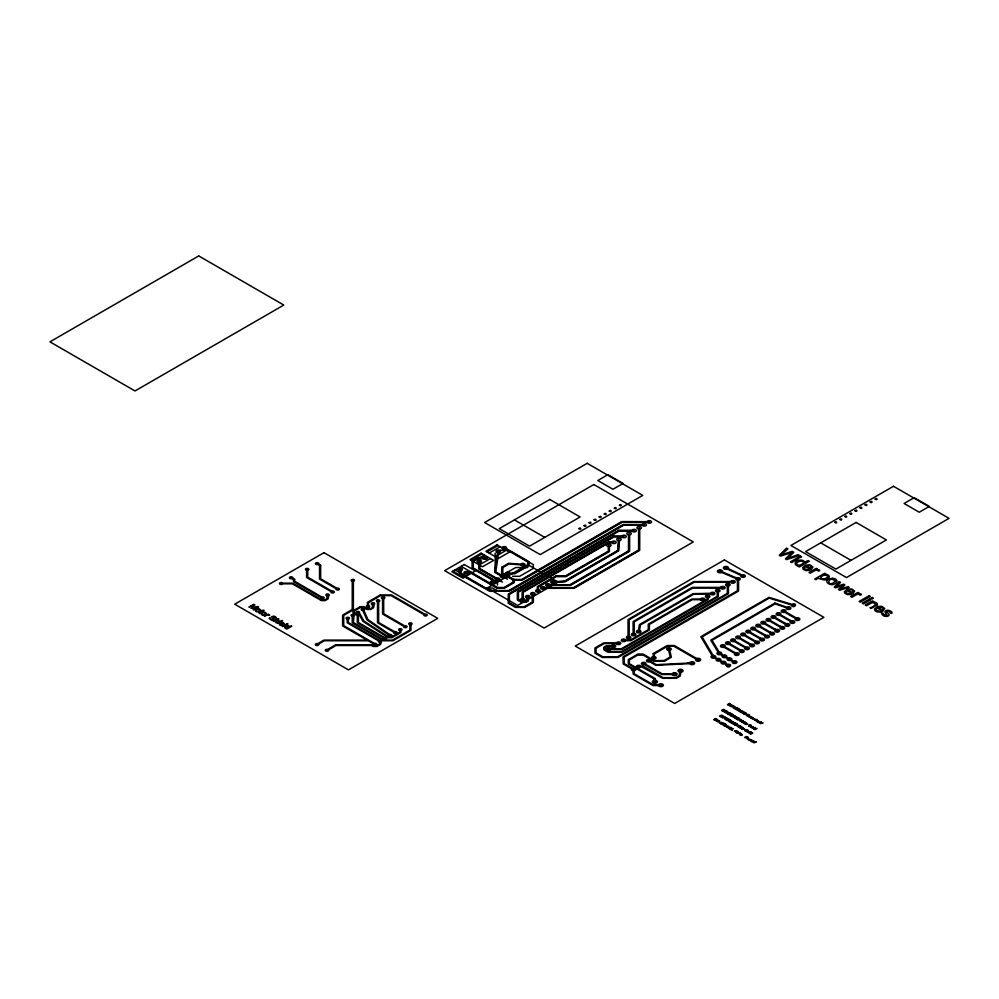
<?xml version="1.0" encoding="UTF-8"?>
<svg xmlns="http://www.w3.org/2000/svg" width="999" height="999" viewBox="0 0 999 999"><rect width="100%" height="100%" fill="white"/><g stroke="black" fill="none" stroke-linecap="round" stroke-linejoin="round"><path stroke-width="1.5" d="M748.476 716.533L750.261 716.32M750.299 716.483L748.526 716.695M750.986 717.994L752.784 717.769M752.821 717.931L751.036 718.156M760.301 723.401L762 723.039M758.229 722.165L760.002 721.915M755.993 728.833L757.105 728.483M719.218 571.828L719.005 570.978M618.955 539.41L618.194 550.636L564.897 581.406L553.021 582.142M739.61 711.413L741.957 710.676M741.071 712.262L743.418 711.525M751.785 733.478L752.771 732.966L751.123 733.915M754.008 728.97L756.006 728.708M722.202 722.727L723.101 722.739M732.479 728.658L733.378 728.671M741.383 711.325L739.722 711.663M742.844 712.162L741.208 712.524M750.174 733.591L751.435 732.991M749.999 732.292L748.613 732.042L749.974 732.13M284.64 627.222C286.276 623.738 289.76 627.634 291.233 625.849L291.845 626.198L286.875 629.07L284.902 627.971M730.931 722.377L732.142 722.065M732.354 723.189L733.553 722.876M753.858 727.634L752.284 727.534M760.027 722.152L758.641 722.027M269.368 618.156L269.992 617.482L270.329 618.131M288.836 627.072L285.664 627.884M285.464 627.247L287.113 626.211L288.686 626.473M886.85 611.6C889.709 609.44 890.658 615.147 891.995 613.099A2.185 1.261 0 0 0 892.057 612.787L891.845 612.187A4.595 2.66 0 0 0 891.52 611.813L890.908 611.313A7.355 4.246 0 0 0 890.359 610.988A4.683 2.697 0 0 0 888.311 610.302L888.173 610.302A2.647 1.536 0 0 0 885.014 612.087L887.1 615.184A1.349 0.774 0 0 1 886.313 615.471L883.378 614.235A2.06 1.186 0 0 1 883.391 613.498C879.47 611.051 882.554 616.883 885.851 616.371C887.162 616.695 889.897 615.646 888.973 614.298A12.937 7.468 0 0 0 888.436 613.661L887.087 612.262M727.397 711.812L725.848 712M734.028 706.455L730.956 706.593L732.904 705.469L734.028 706.168M750.336 733.516L751.36 733.066M734.352 716.708L732.592 716.533L735.164 715.921M735.888 717.594L734.115 717.469L736.7 716.807M739.672 727.359L741.021 727.01M741.058 719.792L740.184 721.153L742.769 720.654M740.746 720.779C743.231 717.594 736.775 722.339 740.996 719.842M747.926 731.156L746.84 731.83L747.926 731.305M737.974 732.454L736.675 732.667M741.395 734.427L740.184 734.914L741.832 734.315L740.222 733.84L740.134 734.902M736.588 732.317L737.949 732.105M740.022 734.302L741.37 734.09M739.984 711.338L740.684 711.038A1.436 0.837 0 0 1 741.37 710.639M741.445 712.187L742.145 711.875M275.312 618.019L276.149 618.219M738.211 733.478L740.184 732.604L740.384 733.278L738.698 733.466M743.731 722.102C746.091 722.689 739.747 720.466 742.981 722.589M746.378 723.601C742.744 724.537 747.165 722.289 745.479 722.926M730.419 713.573L728.034 713.885L728.958 714.422M739.66 718.905L737.274 719.23L738.199 719.767M742.394 721.877L743.731 721.753M721.578 722.265L720.716 722.452M790.983 553.234L785.426 558.903L786.688 559.627L799.35 555.469L798.039 554.707L787.437 558.453A37.987 21.928 0 0 0 790.172 555.968L793.78 552.247L792.195 551.336L781.305 554.92L787.924 548.863L786.575 548.089L779.27 555.344L780.619 556.118L791.757 552.459M754.42 728.82L755.631 728.608M736.9 708.179L735.414 708.478M746.29 713.673L744.954 713.923M760.701 723.251L761.363 722.976M716.658 719.804L717.906 719.755M745.778 736.625L747.19 736.638M732.205 722.452L731.443 721.915L733.204 721.977M733.616 723.413L732.866 722.739L734.615 722.789M753.733 742.22L755.032 741.97M733.603 723.288L732.392 723.526L733.291 723.463M724.75 711.538L723.676 711.625L724.4 711.475M749.55 725.848L748.463 725.948L749.188 725.786M734.552 707.891L733.079 707.804M750.374 740.209L751.585 740.721M748.888 716.383L749.525 716.158M751.398 717.844L752.035 717.607M740.946 711.375L740.271 711.675M742.344 712.275L741.758 712.524M751.223 726.398L749.312 726.423L751.423 725.212L750.724 725.873L751.435 726.548M733.716 661.663C732.866 664.347 738.311 661.013 733.79 661.625M728.771 712.687L727.359 712.674M724.35 710.401L725.436 710.539M749.138 724.725L750.224 724.849M739.535 710.813L737.424 710.326L739.372 709.203L740.446 709.852M272.078 616.508L274.238 616.158L276.286 617.444M273.938 619.755L271.503 620.092L269.368 618.668M732.517 716.033L731.343 716.046M733.928 716.745L733.191 716.895M735.451 717.632L734.552 717.719M722.951 717.357L721.952 717.469L722.789 717.319M727.821 713.311L726.223 713.074M741.108 728.171L742.619 727.297M722.564 716.171L723.651 716.271M745.803 729.595L747.127 730.157L746.203 729.532M719.48 721.365L718.281 721.191L719.517 720.978M751.797 740.609C752.909 738.611 747.939 740.434 751.086 740.921M726.648 725.374L725.898 724.387L723.913 725.536L724.587 725.923M739.897 727.135L741.258 727.11M720.754 571.79L720.117 571.977M811.138 569.567L812.961 567.045L810.014 564.885L805.806 565.134L802.697 567.482L803.196 569.193L805.781 570.566L809.64 570.392L804.694 568.98L804.345 567.819L805.431 566.658L810.976 569.667M852.809 593.631L854.632 591.108L851.685 588.935L847.477 589.198L844.33 591.683L844.992 593.369L847.452 594.63L851.323 594.442L846.365 593.044L846.016 591.883L847.102 590.721L852.646 593.718M882.904 611.001L884.727 608.478L881.767 606.318L877.572 606.568L874.425 609.053L875.087 610.751L877.547 612L881.405 611.813L876.535 610.489L876.098 609.253L877.197 608.091L882.741 611.088M727.235 726.797L726.485 726.797M728.995 727.759L728.134 727.747M738.386 725.424C736.65 728.596 741.071 723.026 737.062 726.186M471.141 560.202L482.205 553.821M487.062 551.898L498.114 545.504M473.239 561.413L484.29 555.032M489.148 553.096L500.199 546.715M479.37 564.959L490.434 558.566M495.279 556.643L506.343 550.262M725.536 711.825L724.55 712.125L726.548 710.976L727.422 711.625M726.56 711.238L725.749 711.7L726.835 711.388M726.136 712.961L727.622 712.861M722.689 715.746L721.64 715.147L719.68 716.146L720.853 716.82L719.879 716.158M715.321 720.529L716.52 720.928M724.75 716.945L722.789 717.944M725.711 718.406L726.46 718.693M730.694 715.671L732.692 714.522L733.466 715.022M731.855 715.272L731.143 715.684L731.98 715.996M732.704 714.784L732.067 715.147L732.729 715.409M729.033 719.305L730.431 720.117M729.582 719.73L727.734 720.791L729.695 719.792M743.993 712.2L742.682 713.348L744.779 712.275M743.818 713.798L745.017 714.46L744.155 713.96M750.099 717.257L751.723 716.595L750.349 717.382M744.143 722.939L745.554 722.127L743.83 723.288M753.046 718.593L752.172 718.843L753.358 718.418M740.721 726.048L738.773 727.172M754.058 718.718L753.683 718.393M757.592 720.991L756.743 721.478L757.879 721.078M751.086 726.498L750.499 727.097M748.076 730.257L746.091 731.393M762.037 723.239L763.099 722.889L760.401 723.601M742.369 735.052L741.121 735.464M748.838 731.455L747.527 732.217M755.619 729.083L754.045 729.133M751.348 732.142L749.362 733.278L751.448 732.205M744.442 737.337L745.654 737.749M747.477 737.961C743.855 739.76 750.486 735.938 747.739 737.799M748.126 738.386L747.427 739.11M755.269 742.17L754.108 742.607M755.506 742.032L756.418 741.82L753.783 742.744M753.708 741.882L754.607 741.658M739.984 726.348L737.936 726.685L738.661 726.41M731.143 706.118L729.52 705.606M756.043 720.491L754.42 719.954M730.669 704.757L732.205 705.244M727.547 726.935L725.936 726.46L728.296 726.036M729.258 727.934L727.659 727.447L730.007 727.022M755.569 719.143L757.117 719.63M736.5 708.104L734.889 708.279M745.916 713.573L744.48 713.723A1.461 0.837 0 0 0 743.905 713.773M742.594 720.741L741.258 721.765M728.171 719.48L727.284 719.48A3.609 2.085 0 0 0 725.823 719.58L726.91 720.217L725.948 719.655A3.134 1.811 0 0 1 727.222 719.567L727.759 719.555M748.788 732.067L749.712 732.03M729.869 713.648L727.547 713.848L728.746 714.547M739.185 718.943L736.787 719.193L737.986 719.879M752.597 727.334L753.246 727.272M737.025 724.65L736.201 724.712A3.134 1.811 0 0 0 734.877 724.799L735.838 725.361L734.764 724.762A3.609 2.085 0 0 1 736.163 724.637L736.8 724.612M727.284 718.905L728.171 718.918M736.213 724.063L737.087 724.063M719.255 570.629A1.411 0.812 0 0 1 721.365 571.328A1.411 0.812 0 0 1 719.255 572.04A1.411 0.812 0 0 1 719.255 570.629L719.417 570.766M727.222 718.83L728.408 718.968M736.151 723.975L737.324 724.113M733.129 715.521L732.554 715.534M743.706 729.095L744.455 729.045M719.367 570.716L720.117 570.691M733.278 716.258L734.365 716.408M734.802 717.132L735.464 717.207M740.459 726.048L739.784 726.223M267.707 614.922L267.595 614.947A3.309 1.911 0 0 0 266.795 615.297L264.298 616.033L268.444 614.273C266.92 614.348 271.653 615.072 268.831 615.172M749.2 732.804L748.251 732.617M747.502 723.988L746.041 724.525L747.652 724.088M725.998 718.019L726.96 718.131M734.677 706.88L735.476 706.955M740.946 720.891L743.244 720.616M273.251 616.608L275.349 617.357M753.121 718.581L753.945 718.643M725.948 717.931L726.847 718.044M736.313 707.729L735.526 707.742L736.937 707.804M747.052 730.843L747.926 731.031M649.263 521.903L621.99 521.903L521.903 579.807L513.623 579.807L507.305 576.161L507.305 572.365L515.646 567.557L527.772 567.557M747.152 730.781L747.939 730.906M742.969 722.427L742.307 722.414M722.177 723.601L721.066 723.601L722.027 724.163M732.479 729.532L731.343 729.532L732.317 730.094M745.754 713.186L744.967 713.186L746.378 713.261M722.015 723.413L720.466 723.551L721.778 724.3M732.217 729.345L730.756 729.482L732.067 730.244M644.218 524.825L623.501 524.825L509.078 590.884L497.452 590.884L492.407 587.974L484.827 587.974L461.076 574.263L461.076 569.892M634.115 530.656L618.955 530.656L508.816 594.243L508.816 602.996L515.896 607.08L524.487 607.08L532.817 602.26L532.817 593.806M624.013 536.488L613.898 536.488L517.919 591.908L517.919 599.787L521.703 601.972L525.749 601.972L527.772 600.799L527.772 596.715M613.898 542.32L608.866 542.32L522.714 592.07L522.714 599.637M500.237 550.199L508.316 550.199L533.329 564.635L533.329 568.431L519.68 576.298L512.612 576.298M484.315 558.516L476.236 558.516L472.702 560.551L472.702 568.131L497.452 582.429L497.452 585.052M466.133 572.802L471.178 572.802L497.202 587.824L504.27 587.824L513.623 582.429L513.623 579.807M547.976 585.052L570.204 585.052L629.058 551.073L629.058 533.578M542.919 587.974L573.738 587.974L639.16 550.199L639.16 527.734M366.87 640.097L323.938 640.097L317.744 643.681A1.686 0.974 0 0 0 315.347 644.417A1.686 0.974 0 0 0 317.27 645.516A1.686 0.974 0 0 0 318.544 644.13L324.4 640.746L368.306 640.796L373.514 643.793A1.686 0.974 0 0 0 374.787 645.179A1.686 0.974 0 0 0 376.698 644.08A1.686 0.974 0 0 0 374.3 643.344L343.718 625.674L343.718 615.384L353.371 609.815L353.371 581.256A1.686 0.974 0 0 0 354.158 579.757A1.686 0.974 0 0 0 351.448 579.757A1.686 0.974 0 0 0 352.247 581.256L352.247 609.54L342.595 615.109L342.595 625.948L366.945 640.009M653.721 684.902L656.705 684.902A2.81 1.623 0 0 0 658.89 684.303A2.535 1.461 0 0 1 662.574 684.153A2.535 1.461 0 0 1 662.574 686.288A2.535 1.461 0 0 1 658.89 686.151A2.81 1.623 0 0 0 656.705 685.551L653.034 685.551L633.116 674.038L633.054 671.266A1.411 0.812 0 0 0 632.392 670.579A2.248 1.299 0 0 1 631.38 669.205A1.411 0.812 0 0 0 631.006 668.456L623.139 663.91L622.989 656.855L737.424 590.784L737.424 580.744A1.411 0.812 0 0 0 736.775 580.057A2.248 1.299 0 0 1 735.751 579.083A2.81 1.623 0 0 0 734.615 577.934L722.964 573.014A2.81 1.623 0 0 0 720.591 572.752A2.535 1.461 0 0 1 717.469 571.603A2.535 1.461 0 0 1 719.655 569.88A2.535 1.461 0 0 1 722.477 571.253A2.81 1.623 0 0 0 723.626 572.489L735.276 577.41A2.81 1.623 0 0 0 737.524 577.684A2.248 1.299 0 0 1 740.072 578.471A2.248 1.299 0 0 1 739.198 580.057A1.411 0.812 0 0 0 738.548 580.744L738.548 591.058L624.125 657.117L624.263 663.636L631.805 667.994A1.411 0.812 0 0 0 633.091 668.219A2.248 1.299 0 0 1 635.651 668.98A2.248 1.299 0 0 1 634.815 670.566A1.411 0.812 0 0 0 634.178 671.253L634.228 673.776L653.508 684.902M757.317 720.616C755.182 721.403 756.555 719.917 757.954 720.691M730.494 706.018L729.957 705.769M755.469 720.404L754.844 720.129M719.879 571.977L719.105 571.765M725.162 725.873L724.5 725.873M718.905 721.678L717.057 721.578L719.605 720.754M272.053 619.692L270.267 618.581M724.774 718.668L725.911 719.18L724.974 719.13M719.829 723.064L719.193 722.839M727.784 712.662L728.221 712.15M743.231 728.184L742.394 728.121L743.406 728.346M734.153 716.233L733.478 716.121L734.864 715.971M745.017 723.975L746.39 723.9L746.49 723.114M750.524 733.878L750.224 733.778M759.003 625.162C754.42 624.425 759.727 627.822 759.065 625.199M739.71 727.747L740.721 727.747L739.56 727.622M741.882 728.995L742.906 728.97L741.708 728.87M754.482 729.22L754.994 729.695M731.031 722.739C732.692 722.826 730.094 722.926 731.206 721.94A4.071 2.348 0 0 1 731.593 721.728L733.204 721.802M798.288 618.681L796.64 618.693L796.678 619.605M796.74 619.655L798.326 619.605L798.301 618.681M791.695 622.564C795.704 623.251 791.108 619.755 791.62 622.527M788.186 624.512C783.728 623.826 788.81 627.122 788.311 624.587M743.955 633.978L742.307 633.99L742.332 634.902M742.407 634.939L743.993 634.889L744.018 634.015M745.029 730.706L745.966 730.893L744.68 730.544M739.26 718.506L738.548 718.331L739.672 718.568M724.312 717.781L725.286 717.919L723.8 717.494M762.449 623.176C766.745 623.826 761.625 620.429 762.437 623.176M742.607 650.699C738.111 650.137 743.381 653.209 742.732 650.774M736.4 716.845L735.189 716.882L735.901 717.294M730.019 713.161L729.307 712.986L730.431 713.236M730.032 720.878L730.806 721.453M820.728 542.857L851.036 560.364M810.526 568.443L806.505 566.121A2.96 1.711 0 0 1 809.839 565.746A2.96 1.711 0 0 1 811.638 567.395M852.197 592.494L848.176 590.172A2.96 1.711 0 0 1 851.51 589.81A2.96 1.711 0 0 1 853.308 591.445M514.435 519.892L544.742 537.4M733.541 706.081L732.192 706.181L732.791 706.518M740.059 709.839L738.81 709.827L739.435 710.177M739.185 710.289L737.899 710.351L738.486 710.689M758.978 721.827L759.627 722.202M759.265 722.439L758.266 722.314M734.715 708.516L735.564 709.003L734.377 708.341A1.461 0.837 0 0 1 734.889 708.279M507.554 579.22L495.179 572.077L495.179 553.121M755.431 727.522L753.321 728.733M732.379 714.347L730.993 713.548L729.582 715.022L732.167 714.46M502.509 582.142L479.27 568.718L479.27 561.426M752.572 726.66L751.148 727.484M722.876 710.913L722.052 710.439L724.612 709.864L723.601 709.278L721.615 710.426L722.664 711.038M736.7 718.905L738.086 717.582L735.376 718.368L736.5 719.018M724.737 716.82L725.436 717.369M731.718 720.941L730.793 720.316L729.045 721.44L730.369 721.977L728.845 721.44M744.13 728.733L742.919 729.557M720.866 715.584L721.665 716.046L720.779 715.634M461.188 566.358L472.24 572.739M655.444 678.721L629.42 663.711L629.42 659.889L637.624 655.157L643.331 655.157L653.995 661.313L664.572 661.163L671.365 657.242L669.904 650.786A1.411 0.812 0 0 1 670.391 650.062M654.32 678.995L628.296 663.973L628.296 659.627L637.974 654.033L642.994 654.033L654.445 660.651L664.098 660.514L670.179 657.005L668.793 650.873A1.536 0.887 0 0 0 667.994 650.237M725.536 724.175L724.075 723.338L722.677 724.824L725.299 724.3M737.487 731.081C729.645 731.455 739.622 729.869 735.589 732.279M753.783 740.546L752.572 742.082L751.348 741.37L752.072 741.533M726.223 724.837L725.599 725.187M749.737 738.935L749.15 740.109L747.926 739.397L748.651 739.56M725.374 725.324L724.7 725.724M455.044 569.905L466.108 576.286M715.059 720.154L714.198 719.655L716.82 719.143L715.684 718.493L713.698 719.642L714.834 720.291M730.581 729.095L730.132 728.845C734.003 728.046 729.507 727.16 731.293 727.834L729.083 728.521L730.331 729.245M452.959 571.116L464.011 577.497M283.329 625.124L280.644 623.576A1.486 0.862 0 0 0 280.232 624.725A1.486 0.862 0 0 0 282.193 625.037L282.742 625.436M752.272 727.934C752.884 729.382 751.073 726.061 753.845 727.447M734.615 722.614L733.004 722.539A4.071 2.348 0 0 0 732.629 722.752L732.329 723.488M272.764 617.257L273.926 618.456A3.272 1.886 0 0 1 274.151 618.731L274.263 619.03M273.326 619.055L271.79 617.12M608.853 545.242L608.853 551.361L565.659 576.298L556.056 576.298L537.874 586.8L537.874 590.884M654.32 679.382A2.81 1.623 0 0 1 653.284 680.644A2.535 1.461 0 0 0 653.034 682.779A2.535 1.461 0 0 0 656.73 682.779A2.535 1.461 0 0 0 656.48 680.644A2.81 1.623 0 0 1 655.444 679.382M668.006 650.249A2.248 1.299 0 0 1 667.032 648.388A2.248 1.299 0 0 1 670.341 648.039A2.248 1.299 0 0 1 670.541 649.987M640.534 667.27A1.411 0.812 0 0 1 641.72 666.895L662.737 678.309L676.335 678.309L680.169 676.086L680.694 673.164A2.81 1.623 0 0 1 681.942 671.965A2.535 1.461 0 0 0 682.567 669.867A2.535 1.461 0 0 0 678.883 669.642A2.535 1.461 0 0 0 678.758 671.778A2.81 1.623 0 0 1 679.57 673.101L679.095 675.799L675.861 677.659L663.199 677.659L643.418 666.233L641.72 666.233A1.411 0.812 0 0 1 640.534 665.858M640.222 667.482A2.248 1.299 0 0 1 637.05 667.482A2.248 1.299 0 0 1 637.05 665.646A2.248 1.299 0 0 1 640.222 665.646M886.95 612.087A1.598 0.924 0 0 1 886.812 611.663M883.403 608.828A2.96 1.711 0 0 0 881.605 607.18A2.96 1.711 0 0 0 878.308 607.567L882.292 609.865A3.709 2.148 0 0 0 883.253 608.828M876.797 605.094A7.68 4.433 0 0 1 875.986 605.619L871.19 608.416L869.967 607.704C873.413 607.579 878.196 602.759 872.926 602.709A1.748 1.011 0 0 0 872.377 602.747L871.315 603.059A7.068 4.083 0 0 0 870.491 603.471L866.558 605.744L865.334 605.032L872.539 600.874L873.638 601.51L872.851 602.085A3.684 2.123 0 0 1 875.711 602.534A3.521 2.035 0 0 1 877.01 605.157M857.279 594.393A6.781 3.921 0 0 0 855.668 595.104L851.897 597.277L850.673 596.565L857.866 592.419L858.965 593.044C855.731 593.468 864.897 593.868 860.002 595.217A2.048 1.186 0 0 0 857.217 594.293M853.158 591.458A3.709 2.148 0 0 1 852.159 592.469M832.467 578.271A5.057 2.922 0 0 1 836.712 580.219A5.057 2.922 0 0 1 835.451 583.266C831.33 587.512 821.615 580.831 830.381 578.683A4.221 2.435 0 0 1 832.442 578.458M820.803 577.522A5.032 2.91 0 0 1 824.749 575.237M823.451 579.12A2.585 1.486 0 0 1 820.591 577.509M827.497 576.66A5.12 2.96 0 0 1 823.413 578.995M824.699 575.087A2.597 1.498 0 0 1 827.834 576.685M815.609 570.329A6.781 3.921 0 0 0 813.998 571.041L810.226 573.214L809.003 572.514L816.195 568.356L817.294 568.993C814.06 569.418 823.226 569.805 818.331 571.153A2.048 1.186 0 0 0 815.546 570.229M811.488 567.395A3.709 2.148 0 0 1 810.489 568.419M799.6 561.426A5.619 3.247 0 0 0 796.415 563.511A2.585 1.486 0 0 0 799.362 565.172A4.645 2.685 0 0 0 801.685 564.26A5.557 3.209 0 0 0 803.496 562.737A2.635 1.523 0 0 0 802.272 561.288A2.635 1.523 0 0 0 799.5 561.288M731.043 581.181A1.411 0.812 0 0 1 729.857 581.555L693.806 581.555L628.046 619.517L628.046 635.664A1.411 0.812 0 0 1 627.397 636.351A2.248 1.299 0 0 0 626.91 638.286A2.248 1.299 0 0 0 630.307 638.286A2.248 1.299 0 0 0 629.82 636.351A1.411 0.812 0 0 1 629.17 635.664L629.17 619.78L694.268 582.205L729.857 582.205A1.411 0.812 0 0 1 731.043 582.579M731.343 580.956A2.248 1.299 0 0 1 734.527 580.956A2.248 1.299 0 0 1 734.527 582.792A2.248 1.299 0 0 1 731.343 582.792M616.608 642.582A1.411 0.812 0 0 1 615.421 642.956L603.621 642.956L594.954 647.951L594.954 653.184L602.36 657.454L617.981 657.454L728.446 593.681L728.446 586.575A1.411 0.812 0 0 1 729.095 585.889A2.248 1.299 0 0 0 729.582 583.94A2.248 1.299 0 0 0 726.186 583.94A2.248 1.299 0 0 0 726.673 585.889A1.411 0.812 0 0 1 727.322 586.575L727.322 593.406L617.519 656.805L602.822 656.805L596.078 652.909L596.078 648.226L604.083 643.606L615.421 643.606A1.411 0.812 0 0 1 616.608 643.98M616.92 642.357A2.248 1.299 0 0 1 620.092 642.357A2.248 1.299 0 0 1 620.092 644.193A2.248 1.299 0 0 1 616.92 644.193M720.928 587.012A1.411 0.812 0 0 1 719.755 587.387L692.282 587.387L633.104 621.553L633.104 632.742A1.411 0.812 0 0 1 632.454 633.428A2.248 1.299 0 0 0 631.955 635.376A2.248 1.299 0 0 0 635.364 635.376A2.248 1.299 0 0 0 634.877 633.428A1.411 0.812 0 0 1 634.228 632.742L634.228 621.828L692.757 588.036L719.755 588.036A1.411 0.812 0 0 1 720.928 588.411M721.241 586.788A2.248 1.299 0 0 1 724.425 586.788A2.248 1.299 0 0 1 724.425 588.636A2.248 1.299 0 0 1 721.241 588.636M611.563 645.491A1.411 0.812 0 0 1 610.377 645.866L606.143 645.866L603.796 647.227L603.796 649.825L607.916 652.21L622.027 652.21L718.343 596.59L718.343 592.407A1.411 0.812 0 0 1 718.993 591.72A2.248 1.299 0 0 0 719.48 589.772A2.248 1.299 0 0 0 716.071 589.772A2.248 1.299 0 0 0 716.57 591.72A1.411 0.812 0 0 1 717.22 592.407L717.22 596.328L621.553 651.56L608.379 651.56L604.919 649.562L604.919 647.489L606.618 646.515L610.377 646.515A1.411 0.812 0 0 1 611.563 646.89M611.863 645.279A2.248 1.299 0 0 1 615.047 645.279A2.248 1.299 0 0 1 615.047 647.115A2.248 1.299 0 0 1 611.863 647.115M710.876 594.293A1.411 0.812 0 0 0 709.665 593.943L693.518 594.305L640.521 624.899L639.597 629.87A1.411 0.812 0 0 0 640.122 630.594M640.309 630.694A2.248 1.299 0 0 1 640.122 632.617A2.248 1.299 0 0 1 636.825 632.305A2.248 1.299 0 0 1 637.712 630.444A1.411 0.812 0 0 0 638.486 629.807L639.435 624.6L693.031 593.668L709.627 593.294A1.411 0.812 0 0 0 710.789 592.894A2.248 1.299 0 0 1 714.023 592.482A2.248 1.299 0 0 1 714.447 594.38A2.248 1.299 0 0 1 711.138 594.467M610.302 649.812A1.411 0.812 0 0 1 611.488 649.437L621.753 649.437L708.241 599.5L708.241 598.239A1.411 0.812 0 0 1 708.89 597.552A2.248 1.299 0 0 0 709.377 595.616A2.248 1.299 0 0 0 705.968 595.616A2.248 1.299 0 0 0 706.468 597.552A1.411 0.812 0 0 1 707.117 598.239L707.117 599.238L621.291 648.788L611.488 648.788A1.411 0.812 0 0 1 610.302 648.413M609.989 650.024A2.248 1.299 0 0 1 606.805 650.024A2.248 1.299 0 0 1 606.805 648.189A2.248 1.299 0 0 1 609.989 648.189M700.724 600.074A1.411 0.812 0 0 0 699.537 599.7L692.245 599.7L649.375 624.45L649.375 629.994L630.869 640.684L626.635 640.684A1.411 0.812 0 0 0 625.449 641.058M625.149 641.283A2.248 1.299 0 0 1 621.965 641.283A2.248 1.299 0 0 1 621.965 639.435A2.248 1.299 0 0 1 625.149 639.435M625.449 639.66A1.411 0.812 0 0 0 626.635 640.034L630.394 640.034L648.251 629.72L648.251 624.188L691.783 599.05L699.537 599.05A1.411 0.812 0 0 0 700.724 598.676M701.036 598.463A2.248 1.299 0 0 1 704.22 598.463A2.248 1.299 0 0 1 704.22 600.299A2.248 1.299 0 0 1 701.036 600.299M259.69 610.227A1.786 1.036 0 0 1 258.404 611.263A1.786 1.036 0 0 1 256.368 610.789M256.119 610.314A1.786 1.036 0 0 1 257.392 609.278A1.786 1.036 0 0 1 259.453 609.752M265.484 613.573A1.786 1.036 0 0 1 264.198 614.597A1.786 1.036 0 0 1 262.15 614.135M261.9 613.661A1.786 1.036 0 0 1 263.187 612.624A1.786 1.036 0 0 1 265.235 613.086M282.792 625.499A2.547 1.474 0 0 1 279.37 624.05A2.547 1.474 0 0 1 283.054 622.814A2.547 1.474 0 0 1 283.516 625.262M742.057 711.788A1.436 0.837 0 0 1 742.831 711.475M278.109 620.666L275.487 622.502L278.384 621.54A1.811 1.049 0 0 0 278.958 620.279A1.811 1.049 0 0 0 276.96 619.667L278.746 618.643L273.164 621.153L276.636 619.979L278.109 620.666M653.234 653.596L653.234 656.031A1.411 0.812 0 0 1 652.584 656.718A2.248 1.299 0 0 0 652.085 658.666A2.248 1.299 0 0 0 655.494 658.666A2.248 1.299 0 0 0 655.007 656.718A1.411 0.812 0 0 1 654.357 656.031L654.37 653.87L667.669 646.178L673.776 646.178L694.742 658.291A2.81 1.623 0 0 1 695.554 659.602A2.535 1.461 0 0 0 697.989 661.213A2.535 1.461 0 0 0 700.611 659.702A2.535 1.461 0 0 0 697.814 658.304A2.81 1.623 0 0 1 695.541 657.829L674.238 645.529L667.207 645.529L653.234 653.596M738.411 732.317C736.725 734.827 735.252 730.481 738.411 732.317M712.237 656.805C715.122 659.078 714.322 654.432 712.237 656.805M717.294 659.715C719.792 662.025 719.917 657.517 717.319 659.627M718.206 653.358C720.816 655.694 720.716 651.048 718.206 653.358M722.352 662.624C724.987 664.922 724.949 660.314 722.364 662.574M723.264 656.268C726.148 658.566 725.411 653.858 723.264 656.268M727.422 665.534C729.957 667.894 729.894 663.236 727.422 665.534M728.321 659.178C731.031 661.5 730.594 656.892 728.333 659.14M829.282 576.648C825.599 584.502 818.818 575.362 815.958 579.707L814.734 579.008L824.699 573.264L825.811 573.901C823.825 574.787 829.57 574.075 829.282 576.648M501.848 567.207L501.585 573.314L511.938 579.32A5.657 3.259 0 0 1 513.011 580.831L513.061 582.292L504.045 587.499L497.44 587.499L471.416 572.477L468.306 572.477A2.248 1.299 0 0 0 464.847 571.74A2.248 1.299 0 0 0 464.847 573.876A2.248 1.299 0 0 0 468.306 573.126L470.954 573.126L496.965 588.149L504.507 588.149L514.185 582.567L514.223 580.968A2.06 1.186 0 0 1 515.472 580.169L522.14 580.132L622.215 522.227L647.127 522.315A2.248 1.299 0 0 0 650.674 522.927A2.248 1.299 0 0 0 650.424 520.791A2.248 1.299 0 0 0 647.052 521.665L621.753 521.578L521.678 579.482L515.796 579.482A8.204 4.733 0 0 1 512.487 578.671L502.722 573.051L502.959 567.482L509.04 563.973L520.566 564.847A2.248 1.299 0 0 0 523.838 565.834A2.248 1.299 0 0 0 524.313 563.723A2.248 1.299 0 0 0 520.704 564.198L508.641 563.286L501.848 567.207M726.223 665.471C727.884 669.692 734.103 663.86 727.996 664.248A1.411 0.812 0 0 1 726.66 664.035L726.161 663.748A1.411 0.812 0 0 1 725.798 662.986A2.36 1.361 0 0 0 722.939 661.338A1.411 0.812 0 0 1 721.603 661.126L721.103 660.839A1.411 0.812 0 0 1 720.729 660.064A2.36 1.361 0 0 0 717.894 658.428A1.411 0.812 0 0 1 716.558 658.216L716.058 657.916A1.411 0.812 0 0 1 715.684 657.155A2.36 1.361 0 0 0 714.26 655.569A2.81 1.623 0 0 1 712.637 654.582L702.11 636.863L769.193 598.139L790.471 604.632A1.411 0.812 0 0 1 791.208 605.307C794.055 609.502 798.538 602.622 792.369 604.045A1.411 0.812 0 0 1 790.996 604.058L768.98 597.34L700.811 636.7L711.575 654.807A2.81 1.623 0 0 1 711.35 656.143A2.36 1.361 0 0 0 711.5 657.642A2.36 1.361 0 0 0 713.935 658.154A1.411 0.812 0 0 1 715.247 658.366L715.771 658.678A1.411 0.812 0 0 1 716.146 659.44A2.36 1.361 0 0 0 718.98 661.076A1.411 0.812 0 0 1 720.304 661.288L721.478 661.962A2.36 1.361 0 0 0 721.603 663.461A2.36 1.361 0 0 0 724.038 663.985A1.411 0.812 0 0 1 725.349 664.198L725.898 664.522A1.411 0.812 0 0 1 726.273 665.272L726.223 665.471M804.57 562.3L808.104 560.514L809.315 561.213L799.375 566.957L798.238 566.296L798.938 565.796A3.247 1.873 0 0 1 796.403 565.409C791.295 561.563 803.271 557.442 804.57 562.3M280.307 583.466L281.993 583.503L280.307 583.428M290.247 577.722L291.933 577.759L290.259 577.697M306.318 569.318L308.004 569.355L306.331 569.293M316.271 563.586L317.957 563.611L316.271 563.586M316.171 644.517L317.857 644.592L316.196 644.455M321.653 597.802L323.339 597.839L321.653 597.777M326.698 594.892L328.384 594.954L326.723 594.817M326.124 650.262L327.797 650.299L326.124 650.224M331.755 591.97L333.441 592.045L331.768 591.908M336.813 589.06L338.499 589.085L336.813 589.023M346.915 618.219L348.601 618.256L346.915 618.219M351.96 580.307L353.646 580.344L351.96 580.307M351.96 615.309L353.646 615.347L351.973 615.272M357.018 612.387L358.703 612.424L357.018 612.362M362.063 609.477L363.748 609.515L362.063 609.477M367.12 606.555L368.806 606.593L367.12 606.518M372.177 603.646L373.851 603.671L372.177 603.608M374.188 644.18L375.874 644.218L374.2 644.143M377.222 600.724L378.908 600.799L377.235 600.649M379.245 641.271L380.931 641.296L379.245 641.233M382.28 597.802L383.966 597.839L382.28 597.777M384.29 638.349L385.976 638.386L384.29 638.349M389.348 635.439L391.034 635.464L389.36 635.401M394.405 632.517L396.091 632.554L394.405 632.479M399.45 629.595L401.136 629.67L399.475 629.532M404.508 626.685L406.193 626.723L404.508 626.648M409.553 623.763L411.238 623.838L409.578 623.701M424.712 615.022L426.398 615.084L424.725 614.947M459.041 569.318C461.688 571.578 461.376 567.095 459.065 569.218M465.01 572.752C467.42 575.062 467.694 570.579 465.034 572.664M478.146 561.388C480.756 563.661 480.469 559.165 478.159 561.338M484.115 557.942C486.588 560.239 486.738 555.694 484.115 557.892M491.358 582.142C493.856 584.452 493.906 579.845 491.371 582.092M497.19 551.261C499.9 553.533 499.45 548.975 497.19 551.261M496.416 579.22C498.688 581.605 499.125 576.985 496.416 579.22M501.461 576.298C504.208 578.546 503.771 574.038 501.473 576.261M503.159 547.814C505.769 550.112 505.606 545.479 503.159 547.814M506.518 573.389C508.978 575.674 509.19 571.166 506.543 573.301M521.678 564.635C524.075 566.933 524.363 562.462 521.69 564.547M521.59 599.587C524.25 601.81 524 597.39 521.615 599.5M526.648 596.678C529.32 598.975 528.796 594.455 526.648 596.678M531.693 593.756C533.978 596.091 534.565 591.57 531.705 593.718M536.75 590.846C539.472 593.081 538.898 588.673 536.775 590.746M541.795 587.924C544.393 590.209 544.168 585.714 541.808 587.874M546.853 585.002C549.288 587.325 549.425 582.829 546.865 584.964M551.91 582.092C554.582 584.353 554.133 579.895 551.923 582.005M578.983 528.596C581.793 530.831 581.043 526.361 578.995 528.546M584.04 525.686C586.625 527.996 586.438 523.389 584.04 525.686M589.085 522.764C591.62 525.049 591.645 520.529 589.098 522.714M594.143 519.842C597.015 522.04 596.216 517.619 594.168 519.755M599.188 516.933C601.535 519.28 601.96 514.647 599.188 516.933M604.245 514.01C606.992 516.246 606.505 511.775 604.258 513.973M609.29 511.101C611.85 513.386 611.863 508.791 609.303 511.051M614.348 508.179C617.045 510.489 616.558 505.856 614.348 508.179M607.28 649.063C609.852 651.373 609.702 646.753 607.28 649.063M619.405 505.269C621.89 507.579 621.89 503.009 619.405 505.219M612.337 646.141C614.835 648.463 614.872 643.856 612.337 646.103M617.382 643.231C619.842 645.566 619.855 641.008 617.382 643.231M622.439 640.309C625.187 642.544 624.625 638.086 622.464 640.222M627.484 637.399C629.957 639.71 630.082 635.114 627.497 637.35M632.542 634.477C635.114 636.825 634.889 632.105 632.542 634.477M632.454 669.43C635.252 671.715 634.577 667.057 632.454 669.43M637.587 631.568C640.259 633.841 639.934 629.32 637.599 631.518M637.512 666.52C639.86 668.855 640.272 664.248 637.524 666.47M642.569 663.598C645.204 665.834 645.004 661.388 642.594 663.511M647.614 660.689C650.287 662.986 649.762 658.466 647.614 660.689M652.672 657.767C654.944 660.102 655.544 655.581 652.672 657.717M653.758 681.73C656.493 683.965 655.906 679.545 653.783 681.643M659.727 685.177C662.25 687.474 662.237 682.916 659.727 685.177M667.819 649.013C670.229 651.336 670.466 646.828 667.832 648.975M673.463 674.15C676.011 676.473 675.961 671.815 673.463 674.15M679.432 670.704C681.98 673.001 681.88 668.443 679.432 670.704M690.983 663.149C693.593 665.446 693.331 660.901 690.996 663.111M701.498 599.338C704.22 601.61 703.758 597.04 701.498 599.338M706.555 596.415C709.103 598.738 709.053 594.08 706.555 596.415M711.6 593.493C714.41 595.704 713.773 591.271 711.625 593.406M716.658 590.584C719.28 592.894 718.905 588.324 716.658 590.584M721.703 587.662C724.263 589.947 724.25 585.426 721.715 587.624M724.7 567.844C727.384 570.404 727.372 565.397 724.7 567.844M726.76 584.752C729.233 587.012 729.382 582.579 726.785 584.652M731.817 581.83C734.677 584.028 733.94 579.582 731.83 581.743M736.862 578.921C739.422 581.218 739.322 576.648 736.862 578.921M741.92 575.998C744.442 578.284 744.505 573.751 741.92 575.948M834.764 522.39C837.549 524.675 836.887 520.017 834.764 522.39M839.809 519.48C842.207 521.803 842.582 517.22 839.822 519.43M844.867 516.558C847.427 518.831 847.252 514.398 844.892 516.471M849.924 513.648C852.584 515.946 852.072 511.426 849.924 513.648M854.969 510.726C857.329 513.074 857.716 508.479 854.982 510.676M860.027 507.804C862.736 510.052 862.112 505.681 860.039 507.717M865.072 504.895C867.831 507.155 867.269 502.622 865.072 504.895M870.129 501.973C872.314 504.345 873.051 499.787 870.129 501.935M875.174 499.063C877.884 501.311 877.347 496.878 875.199 498.963M618.306 540.646L617.644 550.499L564.647 581.093L555.132 581.68A2.248 1.299 0 0 0 551.548 581.156A2.248 1.299 0 0 0 551.947 583.279A2.248 1.299 0 0 0 555.257 582.33L565.159 581.718L618.756 550.774L619.43 540.671A2.248 1.299 0 0 0 620.854 538.711A2.248 1.299 0 0 0 617.157 538.623A2.248 1.299 0 0 0 618.306 540.646M835.314 581.068C826.498 589.897 826.985 574.088 835.314 581.068M721.69 645.978C724.387 648.326 724.088 643.681 721.703 645.941M726.735 643.069C729.47 645.441 729.008 640.796 726.735 643.069M731.905 640.209C734.103 642.644 734.889 638.024 731.917 640.159M736.95 637.3C739.522 639.71 739.447 635.014 736.95 637.3M735.614 654.02C738.311 656.368 737.974 651.798 735.626 653.97M747.052 631.468C749.412 633.89 749.774 629.233 747.065 631.418M745.828 648.251C748.039 650.686 748.788 646.078 745.828 648.201M751.997 628.483C754.357 630.869 754.769 626.336 752.022 628.383M750.873 645.329C753.583 647.702 753.146 643.069 750.886 645.292M755.931 642.419C758.366 644.867 758.503 640.134 755.931 642.419M760.976 639.497C763.186 641.945 763.86 637.35 760.988 639.447M767.269 619.792C769.642 622.215 770.092 617.557 767.269 619.792M765.921 636.525C768.531 638.91 768.368 634.265 765.933 636.475M772.314 616.883C775.087 619.205 774.65 614.597 772.327 616.833M770.978 633.603C773.176 636.001 774.05 631.455 771.003 633.503M777.372 613.96C779.944 616.296 779.932 611.775 777.397 613.873M776.023 630.694C778.446 633.091 778.721 628.446 776.036 630.644M782.417 611.051C784.989 613.423 784.977 608.753 782.417 611.051M781.193 627.834C783.803 630.157 783.691 625.674 781.218 627.734M787.362 608.066C790.122 610.401 789.672 605.769 787.362 608.066M792.419 605.144C794.942 607.504 795.117 602.909 792.432 605.107M497.564 552.534L494.592 572.202L500.649 575.686A2.248 1.299 0 0 0 502.185 577.634A2.248 1.299 0 0 0 504.807 576.123A2.248 1.299 0 0 0 501.448 575.237L495.766 571.952L498.676 552.597A2.248 1.299 0 0 0 500.262 550.661A2.248 1.299 0 0 0 496.578 550.474A2.248 1.299 0 0 0 497.564 552.534M259.94 612.749L259.94 613.511A1.274 0.737 0 0 1 259.678 612.15L261.775 610.426L264.086 610.302L259.965 612.699M741.695 728.558L742.444 728.196L741.758 728.471M747.801 714.585L746.827 715.759L749.038 715.296C744.892 717.944 753.046 713.486 747.352 715.559C750.536 712.225 743.244 717.132 747.801 714.585M253.783 605.082L250.999 608.354L257.193 607.13L253.034 609.527L253.671 609.902L258.629 607.03L257.754 606.518L252.048 608.141L254.882 604.87L253.896 604.295L248.926 607.167L253.783 605.082M839.26 581.668L834.265 587.1L835.539 587.837L842.532 585.476L838.423 589.497L839.684 590.234L849.138 587.375L847.951 586.688L840.758 588.948L844.867 584.902L843.618 584.178L836.425 586.588L840.521 582.392L839.26 581.668M735.077 723.064L734.989 723.126A3.347 1.936 0 0 0 735.601 723.251L733.878 724.238L735.838 723.239A2.76 1.586 0 0 1 735.077 723.064M198.739 255.944L49.95 341.845L135.015 390.959L283.803 305.057L198.739 255.944M323.951 552.672L234.715 604.195L348.464 669.879L437.712 618.356L323.951 552.672M280.632 621.316L277.035 623.388L281.243 621.665L280.632 621.316M282.005 620.516L281.306 620.928L282.617 620.879L282.005 620.516M326.985 598.638L324.663 599.974L321.94 599.974L292.844 583.179L282.742 583.179A1.686 0.974 0 0 0 280.145 582.717A1.686 0.974 0 0 0 280.145 584.29A1.686 0.974 0 0 0 282.742 583.828L292.37 583.828L321.466 600.624L325.125 600.624L328.109 598.901L328.733 595.616A1.686 0.974 0 0 0 328.546 594.143A1.686 0.974 0 0 0 326.049 594.467A1.686 0.974 0 0 0 326.985 595.841L326.985 598.638M287.387 623.626L282.417 626.498L287.999 623.988L287.387 623.626M587.175 463.311L484.627 522.514L540.197 554.607L642.757 495.392L587.175 463.311M360.214 606.68L353.047 610.814L353.047 613.024L357.292 615.471L357.292 622.764L383.616 637.961A1.686 0.974 0 0 0 384.89 639.348A1.686 0.974 0 0 0 386.813 638.236A1.686 0.974 0 0 0 384.415 637.499L358.416 622.502L358.416 615.209L354.17 612.749L354.17 611.088L360.676 607.33L363.386 607.33L367.12 609.477L370.666 609.477L373.576 607.804L374.2 604.37A1.686 0.974 0 0 0 374.013 602.897A1.686 0.974 0 0 0 371.528 603.221A1.686 0.974 0 0 0 372.452 604.595L372.452 607.542L370.204 608.828L367.582 608.828L363.861 606.68L360.214 606.68M380.157 595.004L367.395 602.372L367.395 605.669A1.686 0.974 0 0 0 366.608 607.167A1.686 0.974 0 0 0 369.318 607.167A1.686 0.974 0 0 0 368.519 605.669L368.519 602.647L380.619 595.654L391.171 595.654L424.026 614.635A1.686 0.974 0 0 0 425.299 616.008A1.686 0.974 0 0 0 427.222 614.909A1.686 0.974 0 0 0 424.825 614.173L391.633 595.004L380.157 595.004M549.8 499.475L499.275 528.646L529.582 546.141L580.107 516.982L549.8 499.475M607.892 474.687L597.789 480.519L612.949 489.273L623.051 483.429L607.892 474.687M593.831 484.527L444.655 570.654L544.105 628.071L693.281 541.945L593.831 484.527M481.093 553.184L470.042 559.565L482.505 566.77L493.568 560.389L481.093 553.184M497.015 544.867L485.951 551.261L498.426 558.453L509.478 552.072L497.015 544.867M464.323 564.547L451.848 571.753L462.912 578.134L475.387 570.928L464.323 564.547M475.986 558.204L472.14 560.414L472.14 568.269L491.92 579.695L491.92 580.931A2.248 1.299 0 0 0 490.634 582.929A2.248 1.299 0 0 0 494.33 582.929A2.248 1.299 0 0 0 493.044 580.931L493.044 579.42L473.264 568.006L473.264 560.689L476.498 558.828L483.129 558.429A2.248 1.299 0 0 0 486.7 558.965A2.248 1.299 0 0 0 486.326 556.843A2.248 1.299 0 0 0 483.004 557.792L475.986 558.204M335.564 644.867L327.684 649.412A1.686 0.974 0 0 0 325.287 650.149A1.686 0.974 0 0 0 327.21 651.261A1.686 0.974 0 0 0 328.484 649.874L336.026 645.516L371.441 645.516L373.102 646.478L376.973 646.478L380.644 644.355L381.281 641.995A1.686 0.974 0 0 0 381.468 640.734A1.686 0.974 0 0 0 379.358 640.421L348.314 622.502L348.314 619.18A1.686 0.974 0 0 0 349.113 617.682A1.686 0.974 0 0 0 346.391 617.682A1.686 0.974 0 0 0 347.19 619.18L347.19 622.764L378.559 640.883A1.686 0.974 0 0 0 379.52 642.22L379.52 644.093L376.511 645.829L371.903 644.867L335.564 644.867M399.737 632.267L391.496 637.025L388.648 637.025L363.923 621.016L359.378 612.849A1.686 0.974 0 0 0 358.104 611.463A1.686 0.974 0 0 0 356.193 612.574A1.686 0.974 0 0 0 358.579 613.299L362.912 621.341L388.149 637.674L391.958 637.674L400.861 632.542L400.861 630.556A1.686 0.974 0 0 0 401.648 629.058A1.686 0.974 0 0 0 398.938 629.058A1.686 0.974 0 0 0 399.737 630.556L399.737 632.267M409.84 630.082L392.457 640.109L383.878 640.109L353.371 622.502L353.996 616.033A1.686 0.974 0 0 0 353.808 614.56A1.686 0.974 0 0 0 351.311 614.885A1.686 0.974 0 0 0 352.247 616.258L352.247 622.764L383.404 640.759L392.932 640.759L410.964 630.357L410.964 624.725A1.686 0.974 0 0 0 411.75 623.226A1.686 0.974 0 0 0 409.041 623.226A1.686 0.974 0 0 0 409.84 624.725L409.84 630.082M527.772 564.635L487.35 587.974L517.657 605.469L558.079 582.142L527.772 564.635M527.784 565.422L514.473 573.101L509.815 573.101A2.248 1.299 0 0 0 506.356 572.365A2.248 1.299 0 0 0 506.356 574.5A2.248 1.299 0 0 0 509.815 573.751L514.935 573.751L528.908 565.696L528.908 561.625L506.218 548.526A2.248 1.299 0 0 0 504.67 546.59A2.248 1.299 0 0 0 502.06 548.101A2.248 1.299 0 0 0 505.419 548.988L527.784 561.9L527.784 565.422M623.264 524.5L508.841 590.559L489.81 590.434L460.726 573.601L460.726 570.616A2.248 1.299 0 0 0 462.013 568.618A2.248 1.299 0 0 0 458.316 568.618A2.248 1.299 0 0 0 459.602 570.616L459.602 573.863L489.323 591.083L509.303 591.208L623.738 525.149L642.032 525.149A2.248 1.299 0 0 0 645.504 525.886A2.248 1.299 0 0 0 645.504 523.751A2.248 1.299 0 0 0 642.032 524.5L623.264 524.5M618.718 530.332L508.254 594.105L508.254 603.121L515.659 607.404L524.712 607.404L533.379 602.397L533.379 595.067A2.248 1.299 0 0 0 534.665 593.069A2.248 1.299 0 0 0 530.968 593.069A2.248 1.299 0 0 0 532.255 595.067L532.255 602.135L524.25 606.755L516.133 606.755L509.39 602.859L509.39 594.38L619.193 530.981L631.93 530.981A2.248 1.299 0 0 0 635.401 531.718A2.248 1.299 0 0 0 635.401 529.595A2.248 1.299 0 0 0 631.93 530.332L618.718 530.332M613.673 536.163L517.357 591.77L517.357 599.924L521.466 602.297L525.973 602.297L528.334 600.936L528.334 597.976A2.248 1.299 0 0 0 529.62 595.978A2.248 1.299 0 0 0 525.924 595.978A2.248 1.299 0 0 0 527.21 597.976L527.21 600.674L525.511 601.648L521.94 601.648L518.481 599.65L518.481 592.045L614.135 536.813L621.828 536.813A2.248 1.299 0 0 0 625.299 537.562A2.248 1.299 0 0 0 625.299 535.427A2.248 1.299 0 0 0 621.828 536.163L613.673 536.163M608.641 541.995L522.152 591.932L522.152 598.376A2.248 1.299 0 0 0 520.866 600.374A2.248 1.299 0 0 0 524.562 600.374A2.248 1.299 0 0 0 523.276 598.376L523.276 592.195L609.103 542.644L611.725 542.644A2.248 1.299 0 0 0 615.184 543.394A2.248 1.299 0 0 0 615.184 541.258A2.248 1.299 0 0 0 611.725 541.995L608.641 541.995M555.831 575.973L537.312 586.675L537.312 589.635A2.248 1.299 0 0 0 536.026 591.633A2.248 1.299 0 0 0 539.722 591.633A2.248 1.299 0 0 0 538.436 589.635L538.436 586.937L556.293 576.623L565.896 576.623L609.415 551.498L609.415 546.503A2.248 1.299 0 0 0 610.701 544.492A2.248 1.299 0 0 0 607.005 544.492A2.248 1.299 0 0 0 608.291 546.503L608.291 551.236L565.422 575.973L555.831 575.973M628.496 550.936L569.967 584.727L550.149 584.727A2.248 1.299 0 0 0 546.69 583.99A2.248 1.299 0 0 0 546.69 586.126A2.248 1.299 0 0 0 550.149 585.377L570.441 585.377L629.62 551.211L629.62 534.827A2.248 1.299 0 0 0 630.906 532.829A2.248 1.299 0 0 0 627.21 532.829A2.248 1.299 0 0 0 628.496 534.827L628.496 550.936M638.598 550.062L573.513 587.649L545.104 587.649A2.248 1.299 0 0 0 541.633 586.9A2.248 1.299 0 0 0 541.633 589.035A2.248 1.299 0 0 0 545.104 588.299L573.975 588.299L639.722 550.337L639.722 528.995A2.248 1.299 0 0 0 641.008 526.997A2.248 1.299 0 0 0 637.312 526.997A2.248 1.299 0 0 0 638.598 528.995L638.598 550.062M724.412 559.927L575.237 646.041L674.687 703.458L823.863 617.332L724.412 559.927M893.481 486.276L790.921 545.479L846.49 577.572L949.05 518.356L893.481 486.276M856.093 522.44L805.569 551.61L835.888 569.105L886.4 539.947L856.093 522.44M797.689 557.667L790.496 561.825L791.72 562.537L798.913 558.379L797.689 557.667M800.436 556.093L799.025 556.905L800.249 557.604L801.648 556.793L800.436 556.093M914.185 497.652L904.083 503.484L919.242 512.237L929.345 506.393L914.185 497.652M774.962 603.071L710.751 640.134L717.544 651.36A2.81 1.623 0 0 1 717.319 652.709A2.36 1.361 0 0 0 717.469 654.195A2.36 1.361 0 0 0 719.892 654.707A1.411 0.812 0 0 1 721.216 654.932L721.74 655.232A1.411 0.812 0 0 1 722.115 655.993A2.36 1.361 0 0 0 724.949 657.629A1.411 0.812 0 0 1 726.261 657.841L726.797 658.154A1.411 0.812 0 0 1 727.172 658.903A2.36 1.361 0 0 0 730.007 660.539A1.411 0.812 0 0 1 731.305 660.751L731.855 661.076A1.411 0.812 0 0 1 732.242 661.825A2.36 1.361 0 0 0 734.377 663.486A2.36 1.361 0 0 0 736.887 662A2.36 1.361 0 0 0 733.953 660.801A1.411 0.812 0 0 1 732.617 660.589L732.13 660.314A1.411 0.812 0 0 1 731.755 659.54A2.36 1.361 0 0 0 728.908 657.891A1.411 0.812 0 0 1 727.572 657.679L727.072 657.392A1.411 0.812 0 0 1 726.698 656.63A2.36 1.361 0 0 0 723.85 654.982A1.411 0.812 0 0 1 722.527 654.77L722.015 654.47A1.411 0.812 0 0 1 721.653 653.708A2.36 1.361 0 0 0 720.229 652.122A2.81 1.623 0 0 1 718.606 651.148L712.05 640.309L775.137 603.883L785.476 607.454A1.411 0.812 0 0 1 786.151 608.141A2.36 1.361 0 0 0 788.91 609.477A2.36 1.361 0 0 0 790.746 607.704A2.36 1.361 0 0 0 787.424 606.93A1.411 0.812 0 0 1 786.051 606.905L774.962 603.071M869.08 595.716L859.14 601.46L860.364 602.16L870.304 596.428L869.08 595.716M869.455 599.1L862.262 603.259L863.473 603.958L870.678 599.812L869.455 599.1M872.202 597.527L870.791 598.326L872.015 599.038L873.413 598.226L872.202 597.527M729.495 703.496L727.547 704.62L728.858 705.381L728.021 704.657L729.869 704.657L728.933 704.12L729.545 703.771L730.756 704.22L729.495 703.496M737.537 708.141L737.974 708.641L736.226 709.64L739.098 709.04L737.537 708.141M733.491 724.013L734.352 724.512L733.491 724.013M741.795 727.384L742.469 727.771L741.795 727.384M758.616 721.078L757.329 721.827L758.616 721.078M761.363 721.89L759.415 723.026L761.363 721.89M687.936 663.086L656.355 664.672L651.311 661.763A1.411 0.812 0 0 1 650.936 661.013A2.248 1.299 0 0 0 648.9 659.44A2.248 1.299 0 0 0 646.49 660.826A2.248 1.299 0 0 0 649.225 662A1.411 0.812 0 0 1 650.524 662.212L655.931 665.346L688.024 663.736A2.81 1.623 0 0 1 690.297 664.223A2.535 1.461 0 0 0 693.993 664.173A2.535 1.461 0 0 0 693.668 662.05A2.535 1.461 0 0 0 690.009 662.374A2.81 1.623 0 0 1 687.936 663.086M670.441 673.863L662.187 673.863L646.266 664.672A1.411 0.812 0 0 1 645.891 663.923A2.248 1.299 0 0 0 643.856 662.349A2.248 1.299 0 0 0 641.445 663.736A2.248 1.299 0 0 0 644.168 664.909A1.411 0.812 0 0 1 645.466 665.134L661.725 674.512L670.441 674.512A2.81 1.623 0 0 1 672.627 675.112A2.535 1.461 0 0 0 676.311 675.262A2.535 1.461 0 0 0 676.311 673.126A2.535 1.461 0 0 0 672.627 673.276A2.81 1.623 0 0 1 670.441 673.863M740.484 574.413L729.47 569.155A2.81 1.623 0 0 1 728.458 567.894A2.535 1.461 0 0 0 725.761 566.433A2.535 1.461 0 0 0 723.413 568.081A2.535 1.461 0 0 0 726.423 569.318A2.81 1.623 0 0 1 728.758 569.667L739.772 574.912A2.81 1.623 0 0 1 740.796 576.098A2.248 1.299 0 0 0 743.206 577.335A2.248 1.299 0 0 0 745.279 575.899A2.248 1.299 0 0 0 742.694 574.762A2.81 1.623 0 0 1 740.484 574.413M795.616 617.607L786.225 612.187A1.411 0.812 0 0 1 785.863 611.425A2.36 1.361 0 0 0 783.753 609.752A2.36 1.361 0 0 0 781.218 611.213A2.36 1.361 0 0 0 784.115 612.437A1.411 0.812 0 0 1 785.439 612.649L794.817 618.069A1.411 0.812 0 0 1 795.192 618.831A2.36 1.361 0 0 0 797.302 620.504A2.36 1.361 0 0 0 799.837 619.043A2.36 1.361 0 0 0 796.94 617.819A1.411 0.812 0 0 1 795.616 617.607M790.559 620.529L781.181 615.109A1.411 0.812 0 0 1 780.806 614.348A2.36 1.361 0 0 0 778.696 612.674A2.36 1.361 0 0 0 776.161 614.135A2.36 1.361 0 0 0 779.058 615.347A1.411 0.812 0 0 1 780.381 615.559L789.772 620.978A1.411 0.812 0 0 1 790.147 621.753A2.36 1.361 0 0 0 792.244 623.426A2.36 1.361 0 0 0 794.779 621.952A2.36 1.361 0 0 0 791.882 620.741A1.411 0.812 0 0 1 790.559 620.529M785.514 623.438L776.123 618.019A1.411 0.812 0 0 1 775.748 617.257A2.36 1.361 0 0 0 773.651 615.584A2.36 1.361 0 0 0 771.116 617.045A2.36 1.361 0 0 0 774.013 618.269A1.411 0.812 0 0 1 775.336 618.481L784.715 623.9A1.411 0.812 0 0 1 785.089 624.662A2.36 1.361 0 0 0 787.2 626.336A2.36 1.361 0 0 0 789.734 624.875A2.36 1.361 0 0 0 786.837 623.651A1.411 0.812 0 0 1 785.514 623.438M780.456 626.361L771.078 620.941A1.411 0.812 0 0 1 770.704 620.179A2.36 1.361 0 0 0 768.593 618.506A2.36 1.361 0 0 0 766.058 619.967A2.36 1.361 0 0 0 768.955 621.178A1.411 0.812 0 0 1 770.279 621.403L779.67 626.823A1.411 0.812 0 0 1 780.044 627.584A2.36 1.361 0 0 0 782.142 629.258A2.36 1.361 0 0 0 784.677 627.797A2.36 1.361 0 0 0 781.78 626.573A1.411 0.812 0 0 1 780.456 626.361M775.299 629.208L765.908 623.788A1.411 0.812 0 0 1 765.546 623.026A2.36 1.361 0 0 0 763.436 621.353A2.36 1.361 0 0 0 760.901 622.814A2.36 1.361 0 0 0 763.798 624.038A1.411 0.812 0 0 1 765.122 624.25L774.5 629.67A1.411 0.812 0 0 1 774.874 630.431A2.36 1.361 0 0 0 776.985 632.105A2.36 1.361 0 0 0 779.52 630.644A2.36 1.361 0 0 0 776.623 629.432A1.411 0.812 0 0 1 775.299 629.208M770.241 632.13L760.863 626.71A1.411 0.812 0 0 1 760.489 625.948A2.36 1.361 0 0 0 758.378 624.275A2.36 1.361 0 0 0 755.843 625.736A2.36 1.361 0 0 0 758.74 626.947A1.411 0.812 0 0 1 760.064 627.172L769.455 632.592A1.411 0.812 0 0 1 769.829 633.354A2.36 1.361 0 0 0 771.927 635.027A2.36 1.361 0 0 0 774.462 633.566A2.36 1.361 0 0 0 771.565 632.342A1.411 0.812 0 0 1 770.241 632.13M765.197 635.039L755.806 629.632A1.411 0.812 0 0 1 755.431 628.858A2.36 1.361 0 0 0 753.333 627.185A2.36 1.361 0 0 0 750.798 628.658A2.36 1.361 0 0 0 753.696 629.87A1.411 0.812 0 0 1 755.019 630.082L764.397 635.501A1.411 0.812 0 0 1 764.772 636.263A2.36 1.361 0 0 0 766.882 637.936A2.36 1.361 0 0 0 769.417 636.475A2.36 1.361 0 0 0 766.52 635.264A1.411 0.812 0 0 1 765.197 635.039M760.251 638.024L750.861 632.604A1.411 0.812 0 0 1 750.499 631.843A2.36 1.361 0 0 0 748.388 630.169A2.36 1.361 0 0 0 745.853 631.63A2.36 1.361 0 0 0 748.75 632.854A1.411 0.812 0 0 1 750.074 633.066L759.452 638.486A1.411 0.812 0 0 1 759.827 639.248A2.36 1.361 0 0 0 761.937 640.921A2.36 1.361 0 0 0 764.472 639.46A2.36 1.361 0 0 0 761.575 638.236A1.411 0.812 0 0 1 760.251 638.024M755.194 640.946L745.816 635.526A1.411 0.812 0 0 1 745.441 634.765A2.36 1.361 0 0 0 743.331 633.091A2.36 1.361 0 0 0 740.796 634.552A2.36 1.361 0 0 0 743.693 635.764A1.411 0.812 0 0 1 745.017 635.976L754.407 641.395A1.411 0.812 0 0 1 754.782 642.17A2.36 1.361 0 0 0 756.892 643.843A2.36 1.361 0 0 0 759.427 642.369A2.36 1.361 0 0 0 756.518 641.158A1.411 0.812 0 0 1 755.194 640.946M750.149 643.856L740.759 638.436A1.411 0.812 0 0 1 740.384 637.674A2.36 1.361 0 0 0 738.286 636.001A2.36 1.361 0 0 0 735.751 637.462A2.36 1.361 0 0 0 738.648 638.686A1.411 0.812 0 0 1 739.972 638.898L749.35 644.318A1.411 0.812 0 0 1 749.725 645.079A2.36 1.361 0 0 0 751.835 646.753A2.36 1.361 0 0 0 754.37 645.292A2.36 1.361 0 0 0 751.473 644.068A1.411 0.812 0 0 1 750.149 643.856M745.092 646.778L735.714 641.358A1.411 0.812 0 0 1 735.339 640.596A2.36 1.361 0 0 0 733.229 638.923A2.36 1.361 0 0 0 730.694 640.384A2.36 1.361 0 0 0 733.591 641.595A1.411 0.812 0 0 1 734.914 641.82L744.305 647.24A1.411 0.812 0 0 1 744.68 648.001A2.36 1.361 0 0 0 746.777 649.675A2.36 1.361 0 0 0 749.312 648.214A2.36 1.361 0 0 0 746.415 646.99A1.411 0.812 0 0 1 745.092 646.778M739.934 649.625L730.544 644.205A1.411 0.812 0 0 1 730.182 643.443A2.36 1.361 0 0 0 728.071 641.77A2.36 1.361 0 0 0 725.536 643.231A2.36 1.361 0 0 0 728.433 644.455A1.411 0.812 0 0 1 729.757 644.667L739.135 650.087A1.411 0.812 0 0 1 739.51 650.849A2.36 1.361 0 0 0 741.62 652.522A2.36 1.361 0 0 0 744.155 651.061A2.36 1.361 0 0 0 741.258 649.85A1.411 0.812 0 0 1 739.934 649.625M734.827 652.547L725.486 647.152A1.411 0.812 0 0 1 725.112 646.378A2.36 1.361 0 0 0 723.051 644.692A2.36 1.361 0 0 0 720.479 646.128A2.36 1.361 0 0 0 723.351 647.377A1.411 0.812 0 0 1 724.65 647.589L734.078 653.034A1.411 0.812 0 0 1 734.452 653.783A2.36 1.361 0 0 0 736.6 655.444A2.36 1.361 0 0 0 739.098 653.958A2.36 1.361 0 0 0 736.176 652.772A1.411 0.812 0 0 1 734.827 652.547M496.391 578.146L479.832 568.581L479.832 562.687A2.248 1.299 0 0 0 481.118 560.689A2.248 1.299 0 0 0 477.422 560.689A2.248 1.299 0 0 0 478.708 562.687L478.708 568.856L495.591 578.608A2.248 1.299 0 0 0 497.14 580.544A2.248 1.299 0 0 0 499.75 579.033A2.248 1.299 0 0 0 496.391 578.146M320.654 565.209L318.631 564.035A1.686 0.974 0 0 0 317.357 562.649A1.686 0.974 0 0 0 315.434 563.761A1.686 0.974 0 0 0 317.832 564.497L319.53 565.471L319.53 579.095L336.126 588.673A1.686 0.974 0 0 0 337.4 590.059A1.686 0.974 0 0 0 339.323 588.948A1.686 0.974 0 0 0 336.925 588.211L320.654 578.821L320.654 565.209M404.62 625.836L383.678 613.748L383.678 598.763A1.686 0.974 0 0 0 384.478 597.265A1.686 0.974 0 0 0 381.755 597.265A1.686 0.974 0 0 0 382.555 598.763L382.555 614.023L403.821 626.298A1.686 0.974 0 0 0 405.094 627.684A1.686 0.974 0 0 0 407.018 626.573A1.686 0.974 0 0 0 404.62 625.836M331.868 591.133L307.729 577.185L307.729 570.279A1.686 0.974 0 0 0 308.516 568.781A1.686 0.974 0 0 0 305.806 568.781A1.686 0.974 0 0 0 306.606 570.279L306.606 577.459L331.069 591.583A1.686 0.974 0 0 0 332.342 592.969A1.686 0.974 0 0 0 334.265 591.87A1.686 0.974 0 0 0 331.868 591.133M394.518 631.668L378.633 622.502L378.633 601.673A1.686 0.974 0 0 0 379.42 600.174A1.686 0.974 0 0 0 376.71 600.174A1.686 0.974 0 0 0 377.497 601.673L377.497 622.764L393.718 632.13A1.686 0.974 0 0 0 394.992 633.516A1.686 0.974 0 0 0 396.915 632.404A1.686 0.974 0 0 0 394.518 631.668M294.643 579.345L292.62 578.184A1.686 0.974 0 0 0 291.346 576.798A1.686 0.974 0 0 0 289.423 577.909A1.686 0.974 0 0 0 291.82 578.646L293.519 579.62L293.519 581.568L320.966 597.427A1.686 0.974 0 0 0 322.24 598.801A1.686 0.974 0 0 0 324.163 597.702A1.686 0.974 0 0 0 321.765 596.965L294.643 581.306L294.643 579.345M283.192 624.462L281.181 623.301A1.424 0.824 0 0 1 283.216 623.289A1.424 0.824 0 0 1 283.192 624.462M389.598 634.552L367.969 619.567L363.848 610.314A1.686 0.974 0 0 0 363.973 608.753A1.686 0.974 0 0 0 361.351 609.14A1.686 0.974 0 0 0 362.762 610.476L366.945 619.867L388.736 634.964A1.686 0.974 0 0 0 389.785 636.413A1.686 0.974 0 0 0 391.87 635.414A1.686 0.974 0 0 0 389.598 634.552M725.137 568.556A1.411 0.812 0 0 0 727.322 567.944A1.411 0.812 0 0 0 725.311 567.157A1.411 0.812 0 0 0 725.137 568.556M654.17 682.479A1.411 0.812 0 0 0 656.281 681.78A1.411 0.812 0 0 0 654.17 681.068A1.411 0.812 0 0 0 654.17 682.479M660.064 685.888A1.411 0.812 0 0 0 662.25 685.277A1.411 0.812 0 0 0 660.239 684.49A1.411 0.812 0 0 0 660.064 685.888M673.801 674.862A1.411 0.812 0 0 0 675.986 674.25A1.411 0.812 0 0 0 673.975 673.463A1.411 0.812 0 0 0 673.801 674.862M679.757 671.415A1.411 0.812 0 0 0 681.955 670.804A1.411 0.812 0 0 0 679.932 670.017A1.411 0.812 0 0 0 679.757 671.415M697.29 660.426A1.411 0.812 0 0 0 699.475 659.815A1.411 0.812 0 0 0 697.464 659.028A1.411 0.812 0 0 0 697.29 660.426M691.408 663.898A1.411 0.812 0 0 0 693.518 663.199A1.411 0.812 0 0 0 691.408 662.499A1.411 0.812 0 0 0 691.408 663.898M256.556 611.575A2.61 1.511 0 0 0 260.502 610.302A2.61 1.511 0 0 0 256.631 608.965A2.61 1.511 0 0 0 256.556 611.575M262.35 614.922A2.61 1.511 0 0 0 266.296 613.648A2.61 1.511 0 0 0 262.412 612.312A2.61 1.511 0 0 0 262.35 614.922"/></g></svg>
